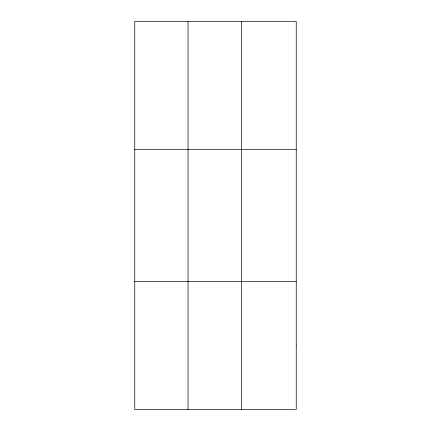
<?xml version="1.0" encoding="UTF-8"?>
<svg xmlns="http://www.w3.org/2000/svg" width="431" height="431" viewBox="0 0 431 431"><rect width="100%" height="100%" fill="white"/><g stroke="black" fill="none" stroke-linecap="round" stroke-linejoin="round"><path stroke-width="0.65" d="M188.045 409.45L188.045 21.55M241.338 409.45L241.338 21.55M134.758 149.557L296.242 149.557M134.758 281.443L296.242 281.443M296.242 345.447L296.242 409.45L134.758 409.45L134.758 21.55L296.242 21.55L296.242 345.447"/></g></svg>
